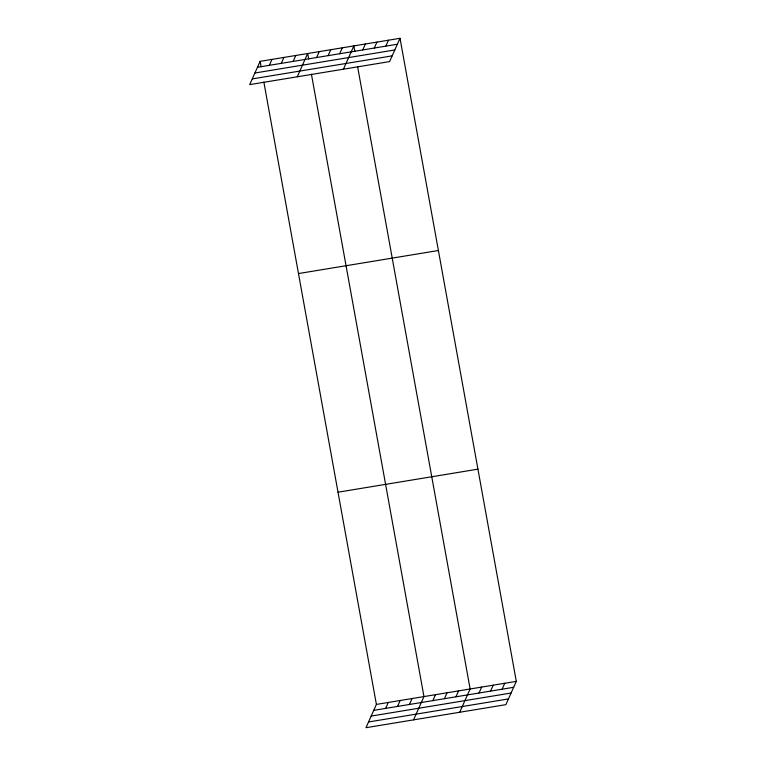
<?xml version="1.0" encoding="UTF-8"?>
<svg xmlns="http://www.w3.org/2000/svg" width="766" height="766" viewBox="0 0 766 766"><rect width="100%" height="100%" fill="white"/><g stroke="black" fill="none" stroke-linecap="round" stroke-linejoin="round"><path stroke-width="1.15" d="M260.114 61.347L249.697 84.624L389.607 61.586L400.024 38.3L260.114 61.347L261.101 66.786M269.354 65.321L272.007 59.384M281.246 63.358L283.899 57.431M293.139 61.404L295.791 55.468M297.265 76.791L307.683 53.505L308.669 58.953M316.569 57.546L319.221 51.609M328.116 55.64L330.768 49.704M339.654 53.744L342.306 47.808M343.436 69.189L353.854 45.903L354.84 51.351M362.739 49.934L365.392 44.007M374.287 48.038L376.939 42.101M385.825 46.132L388.477 40.205M263.849 82.019L376.393 704.414L365.976 727.7L505.886 704.653L516.303 681.376L400.024 38.3M385.633 708.397L388.285 702.46M397.525 706.434L400.178 700.497M409.417 704.471L412.07 698.544M413.544 719.868L423.962 696.581L311.417 74.187M432.847 700.612L435.5 694.685M444.395 698.716L447.047 692.78M455.933 696.811L458.585 690.875M459.715 712.256L470.132 688.979L357.588 66.585M479.018 693.01L481.67 687.073M490.566 691.114L493.218 685.177M502.103 689.208L504.756 683.272M257.462 67.284L397.372 44.237M254.896 73.009L394.806 49.962M252.263 78.908L392.173 55.861M298.481 273.558L438.391 250.511M338.017 492.203L477.927 469.156M376.393 704.414L516.303 681.376M373.741 710.35L513.651 687.303M371.175 716.076L511.085 693.029M368.542 721.974L508.452 698.927"/></g></svg>
